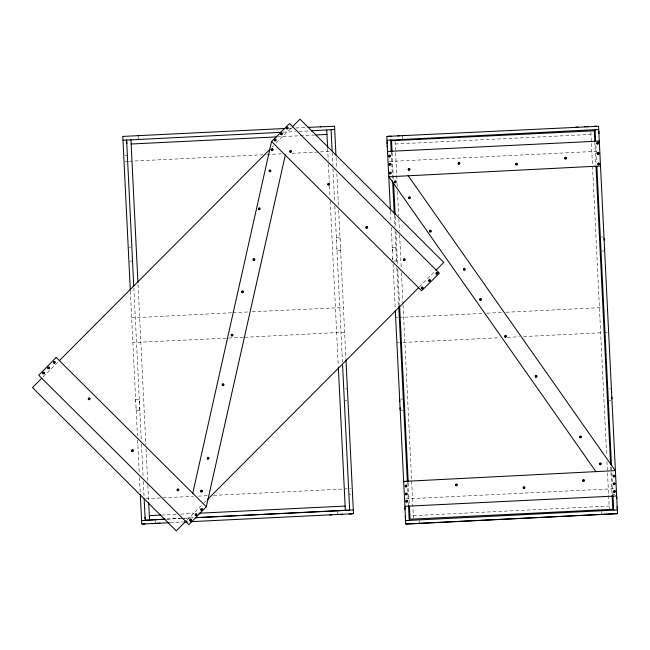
<?xml version="1.0" encoding="UTF-8"?>
<svg xmlns="http://www.w3.org/2000/svg" width="650" height="650" viewBox="0 0 650 650"><rect width="100%" height="100%" fill="white"/><g stroke="black" fill="none" stroke-linecap="round" stroke-linejoin="round"><path stroke-width="0.49" stroke-dasharray="3.25 2.44" d="M135.72 401.676L135.744 401.204M136.11 409.654L136.134 409.183M139.384 401.237L139.409 400.766L139.498 402.61L139.433 402.147M139.701 407.745L139.726 407.274L139.823 409.118L139.75 408.655M336.448 240.589L336.473 240.118M336.919 250.136L336.944 249.665M340.048 238.745L340.072 238.274M340.519 248.284L340.543 247.821M392.373 250.299L392.348 250.77L392.259 248.926L392.332 249.389M395.947 248.918L395.972 248.454M396.419 258.464L396.443 257.993M336.334 237.299L339.966 237.12M340.632 250.672L337.001 250.851M392.234 247.479L395.874 247.301M396.533 260.853L393.12 261.235M612.942 494.78L614.746 494.471M131.666 317.874L231.969 312.748M135.655 399.457L139.287 399.287M139.823 410.239L136.191 410.418M344.622 332.199L244.319 337.317M43.225 376.813L58.248 361.741M272.106 147.136L273.536 145.697M276.396 142.829L291.419 127.758M187.013 520.089L203.458 503.587M204.173 502.864L206.318 500.711M419.461 286.829L434.484 271.757M288.819 128.302L291.996 128.148M295.904 127.952L305.11 127.506M283.091 132.226L295.457 131.617M299.114 131.438L309.587 130.926M277.501 136.849L314.844 135.021M124.751 155.626L127.156 155.513M395.168 144.007L590.972 134.428M125.247 161.476L128.278 161.33M129.293 161.273L262.754 154.749M266.801 154.554L282.977 153.757M292.077 153.319L319.369 151.978M320.385 151.929L330.493 151.434M389.261 161.476L596.529 151.336M129.228 247.211L130.829 247.138M601.356 237.039L602.956 236.957M129.911 261.194L132.316 261.081M602.038 251.022L604.443 250.9M232.976 312.699L248.146 311.959M252.192 311.756L343.411 307.515M395.882 317.647L397.906 317.541M398.921 317.493L482.836 313.389M486.882 313.194L502.044 312.447M506.09 312.252L601.128 307.604M243.303 337.366L132.876 342.55M397.118 342.761L399.132 342.656M403.179 342.461L499.233 337.764M507.317 337.366L519.456 336.773M523.494 336.578L603.371 332.67M604.386 332.621L607.417 332.475M345.572 388.903L347.1 388.83M344.606 400.514L346.897 400.4M400.709 399.124L403 399.011M609.586 388.903L611.114 388.83M400.506 410.686L402.805 410.572M608.619 400.514L610.911 400.4M145.795 498.696L161.972 497.908M162.979 497.859L193.318 496.372M198.372 496.129L208.479 495.633M213.533 495.381L351.041 488.662M349.131 494.552L350.732 494.471M405.762 498.891L616.062 488.613M161.444 515.044L176.581 514.304M180.619 514.109L193.741 513.467M167.058 519.058L180.204 518.416M181.212 518.359L193.351 517.766M166.701 519.139L193.351 517.839M170.17 522.681L183.422 521.966M413.343 515.637L609.148 506.066M395.996 249.836L396.061 250.299M396.459 259.374L396.533 259.838M392.795 258.936L392.73 258.473L392.803 260.041M340.096 239.655L340.161 240.118M340.559 249.202L340.632 249.665M336.359 238.745L336.432 239.208M336.822 248.292L336.895 248.755M135.631 399.831L135.696 400.294M136.021 407.81L136.086 408.273M595.839 145.088L596.692 162.565M611.601 467.309L612.308 481.796M612.487 485.534L612.69 489.588M612.836 492.684L612.95 494.975M594.815 141.919L595.952 165.197M610.699 466.789L612.089 495.129M590.858 132.112L606.678 455.634M606.962 461.508L609.359 510.404M601.713 510.989L601.876 514.264M402.439 135.866L402.594 139.076M419.705 520.715L419.827 523.161M395.037 141.399L396.898 179.449M397.085 183.276L397.248 186.534M397.483 191.384L398.678 215.727M398.832 218.936L399.425 231.091M399.62 234.999L401.261 268.556M401.456 272.521L402.992 303.956M403.041 304.972L413.514 519.114M392.121 152.847L393.404 179.156M395.241 216.604L395.785 227.736M395.98 231.79L397.613 265.184M397.816 269.23L399.547 304.655M408.257 482.779L409.346 505.042M391.219 152.246L392.559 179.66M394.29 214.922L394.883 227.094M395.037 230.271L396.671 263.705M396.866 267.662L398.702 305.183M407.371 482.373L407.485 484.697M407.664 488.451L407.826 491.79M408.013 495.536L408.176 498.891M408.354 502.629L408.476 504.977M390.463 211.217L391.007 222.365M391.251 227.411L392.901 261.032M393.039 263.859L395.216 308.441M336.066 157.324L336.611 168.464M336.863 173.518L338.447 205.936M338.642 209.966L345.922 358.8M332.183 152.433L332.816 165.368M332.979 168.634L334.612 202.061M334.799 205.936L342.436 362.123M327.632 148.346L328.234 160.518M328.388 163.792L329.282 182.024M329.469 185.868L330.029 197.21M330.216 201.077L338.301 366.389M337.699 510.989L337.862 514.264M138.426 135.866L138.588 139.076M155.691 520.715L155.813 523.161M138.036 284.692L145.876 444.933M146.063 448.809L147.794 484.25M147.843 485.257L148.598 500.711M133.843 287.942L141.278 439.904M141.472 443.958L143.114 477.376M143.309 481.366L144.097 497.624M130.357 291.2L137.442 436.036M137.638 440.034L139.279 473.501M139.474 477.49L140.221 492.741"/><path stroke-width="0.97" d="M600.503 165.994L388.919 176.776L596.05 471.786M403.674 481.414L615.266 470.632L408.127 175.622M122.98 140.27L280.914 132.332M386.994 140.27L598.715 129.488M141.578 520.585L165.035 519.155M155.61 523.388L156.041 523.372M337.659 514.491L338.089 514.467M405.592 520.585L617.11 509.957M419.624 523.388L420.054 523.372M601.673 514.491L602.103 514.467M138.637 135.647L138.198 135.663M320.686 126.742L320.247 126.766M311.244 130.845L334.709 129.488M402.651 135.647L402.212 135.663M584.699 126.742L584.261 126.766M41.795 378.243L32.5 387.579L176.28 530.855L186.298 520.812M59.678 360.303L269.961 149.289M292.134 127.034L299.999 119.145L443.779 262.421L435.914 270.319M207.756 499.281L418.746 287.544M271.773 141.391L289.518 123.581L439.376 273.227L421.631 290.729L271.562 141.489L192.766 493.236M206.318 506.74L285.35 154.919M123.013 136.411L284.936 128.489M308.035 127.359L334.547 126.279L335.969 155.301M131.154 143.999L276.494 136.898M315.851 134.972L326.958 134.428M388.261 136.305L391.194 136.159M397.816 135.834L399.652 135.744M403.951 135.533L406.161 135.428M575.819 127.132L578.029 127.018M586.072 126.628L587.917 126.539M594.433 126.214L596.375 126.124M387.018 136.411L598.561 126.279L617.5 513.5M595.229 129.935L595.684 129.911M387.757 151.442L599.072 141.107M149.329 515.637L160.436 515.101M198.786 513.224L345.134 506.066M405.113 506.301L616.428 495.966M195.374 517.668L353.096 509.957M164.686 519.236L145.202 520.187L144.162 498.891M195.967 517.709L349.684 510.193L342.542 364.146M141.968 524.062L169.154 522.73M184.291 521.991L187.322 521.844M190.344 521.69L353.283 513.727M142.87 524.079L145.194 523.949M151.808 523.624L153.652 523.534M157.804 523.331L160.014 523.226M329.672 514.93L331.882 514.816M340.649 514.394L342.493 514.304M349.107 513.979L351.959 513.841M613.21 510.096L613.892 510.063M405.974 523.989L617.289 513.654L405.982 524.062M598.845 131.121L598.967 133.51M599.316 140.66L599.406 142.504M604.086 238.274L604.175 240.118M604.557 247.821L604.646 249.665M611.536 390.593L611.626 392.438M611.853 397.101L611.942 398.938M616.728 496.762L616.817 498.607M617.199 506.309L617.321 508.844M595.091 129.878L595.644 141.034M596.879 166.384L611.512 465.562M612.999 495.991L613.697 510.193M594.766 140.904L594.271 130.788L391.527 140.701L392.072 151.832M596.001 166.213L610.602 464.766M612.089 495.129L612.779 509.299L410.036 519.212L409.394 506.058M393.608 183.211L395.143 214.581M399.596 305.671L408.208 481.764M390.618 139.88L391.211 152.043M392.608 180.659L394.241 213.907M398.751 306.199L407.331 481.65M408.509 505.659L409.216 520.187M386.815 136.63L390.414 210.202M395.314 310.432L405.754 523.851M387.026 141.911L387.116 143.756M387.197 145.397L387.286 147.241M387.489 151.458L387.587 153.303M399.636 399.831L399.734 401.676M400.034 407.81L400.124 409.654M404.909 507.561L404.999 509.405M405.324 516.076L405.47 518.952M345.971 359.816L353.486 513.5M331.077 129.878L332.126 151.174M326.747 130.089L327.584 147.331M338.349 367.404L345.345 510.404M130.942 139.661L137.938 282.661M148.696 502.734L149.541 519.976M126.75 141.846L126.839 143.691M145.104 517.108L145.194 518.952M126.604 139.88L133.746 285.919M122.801 136.63L130.317 290.209M140.311 494.707L141.741 523.851M394.883 181.675C395.623 183.349 396.11 180.31 394.883 181.675M409.077 197.641C409.817 199.314 410.304 196.276 409.077 197.641M429.951 231.075C430.69 232.757 431.177 229.718 429.951 231.075M463.913 269.222C464.644 270.904 465.132 267.865 463.913 269.222M480.131 299.276C480.862 300.95 481.349 297.911 480.131 299.276M505.115 336.221C505.854 337.894 506.342 334.856 505.115 336.221M535.689 376.269C536.421 377.942 536.908 374.904 535.689 376.269M580.044 436.849C580.775 438.531 581.262 435.492 580.044 436.849M599.926 463.791C600.665 465.465 601.153 462.426 599.926 463.791M201.094 491.01C201.752 492.716 202.377 489.71 201.094 491.01M207.634 458.177C208.293 459.883 208.918 456.869 207.634 458.177M222.592 384.597C223.243 386.303 223.876 383.289 222.592 384.597M231.636 335.034C232.294 336.741 232.919 333.726 231.636 335.034M242.149 291.679C242.807 293.386 243.417 290.396 242.149 291.679M253.459 259.464C254.118 261.17 254.743 258.164 253.459 259.464M258.822 208.674C259.472 210.381 260.106 207.374 258.822 208.674M269.506 170.731C270.156 172.445 270.79 169.431 269.506 170.731M271.757 149.492C272.415 151.198 273.049 148.184 271.757 149.492M389.082 156C389.724 157.714 390.374 154.7 389.082 156M389.48 164.198C390.122 165.912 390.772 162.906 389.48 164.198M389.911 172.965C390.553 174.671 391.202 171.665 389.911 172.965M408.631 169.26C409.273 170.974 409.923 167.968 408.631 169.26M405.641 485.94C406.283 487.654 406.933 484.648 405.641 485.94M405.925 493.886C406.567 495.601 407.217 492.594 405.925 493.886M406.274 501.134C406.916 502.848 407.566 499.842 406.274 501.134M458.51 163.215C459.152 164.929 459.802 161.915 458.51 163.215M456.007 484.77C456.657 486.484 457.308 483.478 456.007 484.77M516.043 164.044C516.685 165.758 517.335 162.752 516.043 164.044M523.559 487.541C524.201 489.255 524.851 486.249 523.559 487.541M565.183 158.064C565.833 159.778 566.483 156.772 565.183 158.064M597.212 143.114C597.854 144.828 598.504 141.822 597.212 143.114M597.707 153.351C598.358 155.058 598.991 152.076 597.707 153.351M598.219 163.824C598.861 165.539 599.511 162.532 598.219 163.824M583.115 480.391C583.757 482.105 584.407 479.099 583.115 480.391M613.535 476.003C614.177 477.709 614.827 474.703 613.535 476.003M613.665 483.649C614.307 485.355 614.957 482.349 613.665 483.649M614.039 491.368C614.681 493.082 615.331 490.076 614.039 491.368M43.127 372.905C43.688 374.644 44.484 371.67 43.127 372.905M48.246 367.762C48.807 369.509 49.603 366.535 48.246 367.762M53.934 362.213C54.502 363.951 55.291 360.977 53.934 362.213M88.701 398.678C89.229 400.424 90.098 397.442 88.701 398.678M132.112 450.499C132.673 452.246 133.469 449.272 132.112 450.499M177.482 489.743C178.051 491.481 178.839 488.507 177.482 489.743M190.182 520C190.743 521.739 191.531 518.765 190.182 520M195.634 514.524C196.194 516.262 196.991 513.289 195.634 514.524M201.207 509.283C201.768 511.022 202.556 508.048 201.207 509.283M274.836 139.937C275.405 141.676 276.193 138.702 274.836 139.937M281.036 133.721C281.596 135.46 282.384 132.486 281.036 133.721M286.829 127.904C287.389 129.643 288.178 126.669 286.829 127.904M290.176 151.296C290.737 153.034 291.525 150.061 290.176 151.296M328.217 184.112C328.778 185.851 329.574 182.877 328.217 184.112M366.324 227.224C366.884 228.963 367.681 225.997 366.324 227.224M403.821 259.545C404.373 261.284 405.186 258.334 403.821 259.545M421.793 287.861C422.354 289.599 423.15 286.626 421.793 287.861M429.195 280.434C429.756 282.173 430.544 279.199 429.195 280.434M436.434 273.171C436.995 274.909 437.783 271.936 436.434 273.171M56.176 357.435L38.732 375.245L188.898 524.582L206.343 506.773L56.176 357.435M42.916 373.677A0.926 0.926 0 0 0 44.46 373.254A0.926 0.926 0 0 0 43.331 372.125A0.926 0.926 0 0 0 42.916 373.677M436.223 273.942A0.926 0.926 0 0 0 437.767 273.528A0.926 0.926 0 0 0 436.629 272.399A0.926 0.926 0 0 0 436.223 273.942M286.618 128.676A0.926 0.926 0 0 0 288.161 128.261A0.926 0.926 0 0 0 287.032 127.132A0.926 0.926 0 0 0 286.618 128.676M189.971 520.772A0.926 0.926 0 0 0 191.514 520.358A0.926 0.926 0 0 0 190.377 519.228A0.926 0.926 0 0 0 189.971 520.772M280.824 134.493A0.926 0.926 0 0 0 282.368 134.071A0.926 0.926 0 0 0 281.231 132.949A0.926 0.926 0 0 0 280.824 134.493M428.984 281.206A0.926 0.926 0 0 0 430.527 280.784A0.926 0.926 0 0 0 429.398 279.654A0.926 0.926 0 0 0 428.984 281.206M289.965 152.059A0.926 0.926 0 0 0 291.509 151.645A0.926 0.926 0 0 0 290.379 150.516A0.926 0.926 0 0 0 289.965 152.059M328.006 184.884A0.926 0.926 0 0 0 329.55 184.47A0.926 0.926 0 0 0 328.421 183.341A0.926 0.926 0 0 0 328.006 184.884M366.113 227.996A0.926 0.926 0 0 0 367.656 227.581A0.926 0.926 0 0 0 366.527 226.452A0.926 0.926 0 0 0 366.113 227.996M403.609 260.317A0.926 0.926 0 0 0 405.153 259.902A0.926 0.926 0 0 0 404.024 258.773A0.926 0.926 0 0 0 403.609 260.317M88.489 399.449A0.926 0.926 0 0 0 90.033 399.035A0.926 0.926 0 0 0 88.904 397.906A0.926 0.926 0 0 0 88.489 399.449M131.901 451.271A0.926 0.926 0 0 0 133.445 450.856A0.926 0.926 0 0 0 132.316 449.727A0.926 0.926 0 0 0 131.901 451.271M177.271 490.514A0.926 0.926 0 0 0 178.815 490.092A0.926 0.926 0 0 0 177.686 488.962A0.926 0.926 0 0 0 177.271 490.514M200.923 491.79A0.926 0.926 0 0 0 202.442 491.294A0.926 0.926 0 0 0 201.256 490.23A0.926 0.926 0 0 0 200.923 491.79M207.464 458.957A0.926 0.926 0 0 0 208.983 458.461A0.926 0.926 0 0 0 207.797 457.389A0.926 0.926 0 0 0 207.464 458.957M222.422 385.377A0.926 0.926 0 0 0 223.941 384.873A0.926 0.926 0 0 0 222.747 383.809A0.926 0.926 0 0 0 222.422 385.377M231.473 335.814A0.926 0.926 0 0 0 232.984 335.311A0.926 0.926 0 0 0 231.798 334.246A0.926 0.926 0 0 0 231.473 335.814M241.979 292.467A0.926 0.926 0 0 0 243.498 291.964A0.926 0.926 0 0 0 242.304 290.899A0.926 0.926 0 0 0 241.979 292.467M253.289 260.244A0.926 0.926 0 0 0 254.808 259.748A0.926 0.926 0 0 0 253.622 258.684A0.926 0.926 0 0 0 253.289 260.244M258.651 209.454A0.926 0.926 0 0 0 260.171 208.959A0.926 0.926 0 0 0 258.976 207.894A0.926 0.926 0 0 0 258.651 209.454M269.336 171.511A0.926 0.926 0 0 0 270.855 171.015A0.926 0.926 0 0 0 269.661 169.951A0.926 0.926 0 0 0 269.336 171.511M271.594 150.272A0.926 0.926 0 0 0 273.114 149.768A0.926 0.926 0 0 0 271.919 148.704A0.926 0.926 0 0 0 271.594 150.272M274.625 140.709A0.926 0.926 0 0 0 276.169 140.286A0.926 0.926 0 0 0 275.039 139.165A0.926 0.926 0 0 0 274.625 140.709M421.582 288.632A0.926 0.926 0 0 0 423.126 288.21A0.926 0.926 0 0 0 421.996 287.081A0.926 0.926 0 0 0 421.582 288.632M195.423 515.296A0.926 0.926 0 0 0 196.966 514.881A0.926 0.926 0 0 0 195.837 513.752A0.926 0.926 0 0 0 195.423 515.296M200.996 510.055A0.926 0.926 0 0 0 202.54 509.641A0.926 0.926 0 0 0 201.403 508.511A0.926 0.926 0 0 0 200.996 510.055M48.035 368.534A0.926 0.926 0 0 0 49.579 368.119A0.926 0.926 0 0 0 48.449 366.99A0.926 0.926 0 0 0 48.035 368.534M53.731 362.976A0.926 0.926 0 0 0 55.266 362.562A0.926 0.926 0 0 0 54.137 361.433A0.926 0.926 0 0 0 53.731 362.976M406.104 501.914A0.926 0.926 0 0 0 407.623 501.426A0.926 0.926 0 0 0 406.437 500.354A0.926 0.926 0 0 0 406.104 501.914M597.033 143.894A0.926 0.926 0 0 0 598.553 143.406A0.926 0.926 0 0 0 597.374 142.334A0.926 0.926 0 0 0 597.033 143.894M388.903 156.78A0.926 0.926 0 0 0 390.431 156.293A0.926 0.926 0 0 0 389.244 155.212A0.926 0.926 0 0 0 388.903 156.78M613.868 492.148A0.926 0.926 0 0 0 615.387 491.66A0.926 0.926 0 0 0 614.201 490.587A0.926 0.926 0 0 0 613.868 492.148M389.309 164.978A0.926 0.926 0 0 0 390.829 164.491A0.926 0.926 0 0 0 389.642 163.418A0.926 0.926 0 0 0 389.309 164.978M597.537 154.131A0.926 0.926 0 0 0 599.056 153.644A0.926 0.926 0 0 0 597.87 152.571A0.926 0.926 0 0 0 597.537 154.131M408.46 170.04A0.926 0.926 0 0 0 409.979 169.553A0.926 0.926 0 0 0 408.793 168.48A0.926 0.926 0 0 0 408.46 170.04M458.339 163.995A0.926 0.926 0 0 0 459.859 163.507A0.926 0.926 0 0 0 458.673 162.427A0.926 0.926 0 0 0 458.339 163.995M515.872 164.824A0.926 0.926 0 0 0 517.392 164.336A0.926 0.926 0 0 0 516.206 163.264A0.926 0.926 0 0 0 515.872 164.824M565.012 158.844A0.926 0.926 0 0 0 566.532 158.356A0.926 0.926 0 0 0 565.354 157.284A0.926 0.926 0 0 0 565.012 158.844M455.837 485.55A0.926 0.926 0 0 0 457.356 485.062A0.926 0.926 0 0 0 456.178 483.99A0.926 0.926 0 0 0 455.837 485.55M523.388 488.321A0.926 0.926 0 0 0 524.908 487.833A0.926 0.926 0 0 0 523.721 486.761A0.926 0.926 0 0 0 523.388 488.321M582.944 481.171A0.926 0.926 0 0 0 584.464 480.683A0.926 0.926 0 0 0 583.278 479.611A0.926 0.926 0 0 0 582.944 481.171M599.796 464.579A0.926 0.926 0 0 0 601.291 464.011A0.926 0.926 0 0 0 600.048 462.995A0.926 0.926 0 0 0 599.796 464.579M579.914 437.637A0.926 0.926 0 0 0 581.409 437.068A0.926 0.926 0 0 0 580.166 436.061A0.926 0.926 0 0 0 579.914 437.637M535.551 377.057A0.926 0.926 0 0 0 537.046 376.488A0.926 0.926 0 0 0 535.811 375.481A0.926 0.926 0 0 0 535.551 377.057M504.985 337.009A0.926 0.926 0 0 0 506.48 336.44A0.926 0.926 0 0 0 505.237 335.433A0.926 0.926 0 0 0 504.985 337.009M479.993 300.064A0.926 0.926 0 0 0 481.488 299.496A0.926 0.926 0 0 0 480.253 298.488A0.926 0.926 0 0 0 479.993 300.064M463.783 270.01A0.926 0.926 0 0 0 465.27 269.441A0.926 0.926 0 0 0 464.035 268.434A0.926 0.926 0 0 0 463.783 270.01M429.821 231.863A0.926 0.926 0 0 0 431.316 231.294A0.926 0.926 0 0 0 430.073 230.287A0.926 0.926 0 0 0 429.821 231.863M408.947 198.429A0.926 0.926 0 0 0 410.442 197.86A0.926 0.926 0 0 0 409.199 196.844A0.926 0.926 0 0 0 408.947 198.429M394.753 182.463A0.926 0.926 0 0 0 396.248 181.894A0.926 0.926 0 0 0 395.005 180.887A0.926 0.926 0 0 0 394.753 182.463M389.74 173.745A0.926 0.926 0 0 0 391.259 173.257A0.926 0.926 0 0 0 390.073 172.177A0.926 0.926 0 0 0 389.74 173.745M598.049 164.604A0.926 0.926 0 0 0 599.568 164.117A0.926 0.926 0 0 0 598.382 163.044A0.926 0.926 0 0 0 598.049 164.604M613.486 484.429A0.926 0.926 0 0 0 615.014 483.933A0.926 0.926 0 0 0 613.827 482.861A0.926 0.926 0 0 0 613.486 484.429M613.364 476.783A0.926 0.926 0 0 0 614.884 476.296A0.926 0.926 0 0 0 613.697 475.215A0.926 0.926 0 0 0 613.364 476.783M405.746 494.666A0.926 0.926 0 0 0 407.266 494.179A0.926 0.926 0 0 0 406.088 493.106A0.926 0.926 0 0 0 405.746 494.666M405.47 486.72A0.926 0.926 0 0 0 406.989 486.233A0.926 0.926 0 0 0 405.803 485.16A0.926 0.926 0 0 0 405.47 486.72"/></g></svg>
